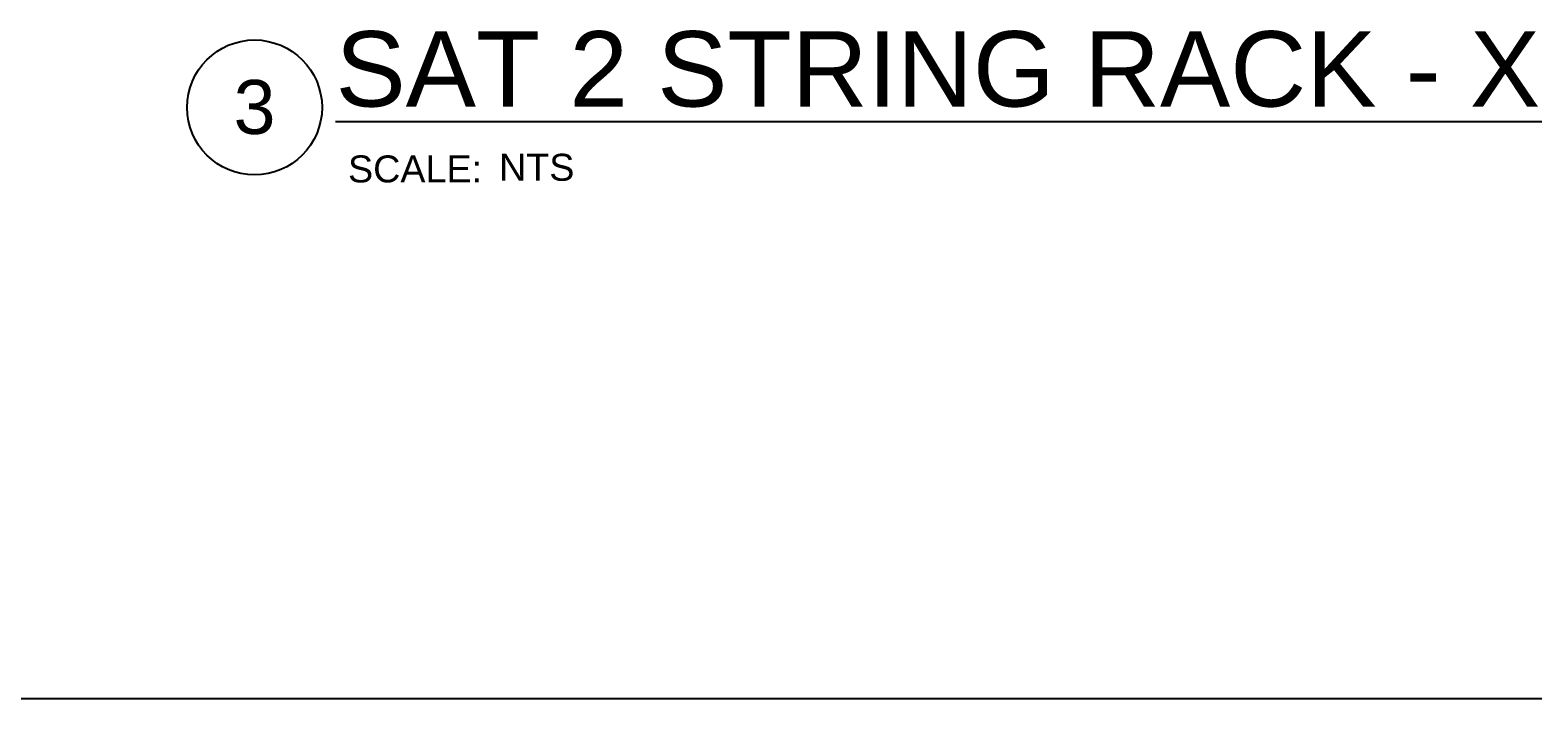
# Model space of a CAD drawing. Header units: feet. Extents: x -9903 to 12307, y -41 to 4121.
# Drawn here: x 1412 to 2130, y 669 to 989 of the extents above; entities that cross this region are included whole.
import ezdxf
from ezdxf.enums import TextEntityAlignment as Align

# ---------------------------------------------------------------- set-up
doc = ezdxf.new("R2010")
doc.units = ezdxf.units.FT
doc.header["$MEASUREMENT"] = 0
doc.layers.add('G-ANNO-TEXT', color=1, linetype='Continuous')
doc.styles.add('NEI-A', font='arial.ttf')

# ---------------------------------------------------------------- blocks, each defined once
blk = doc.blocks.new('DETAIL_TITLE')
blk.add_circle((0.5923, -0.5126), 0.25)
at = {"style": 'NEI-A'}
blk.add_attdef('DETAIL_TITLE_001', (0.9099, -0.4851), '', height=0.2, dxfattribs=at)
at = {"style": 'NEI-A', "flags": 8}
blk.add_attdef('#', text='', height=0.2, dxfattribs=at).set_placement((0.5922, -0.5109), align=Align.MIDDLE_CENTER)
at = {"style": 'NEI-A'}
for tag, p in [('SCALE:', (0.9386, -0.7379)), ('1"_=_', (1.5474, -0.7379))]:
    blk.add_attdef(tag, text='', height=0.1, dxfattribs=at).set_placement(p, align=Align.BOTTOM_LEFT)

msp = doc.modelspace()

# ---------------------------------------------------------------- linework, layer by layer
msp.add_lwpolyline([(4102.45, 669.44), (0, 669.44), (0, 669.44)])

# ---------------------------------------------------------------- block references
at = {"layer": 'G-ANNO-TEXT'}
ref = msp.add_blockref('DETAIL_TITLE', (1442.74, 1018.09), dxfattribs=dict(at, xscale=128.9267043143703, yscale=128.9267043143703, zscale=128.9267043143703))
ref.add_attrib('#', '3', dxfattribs={"layer": '0', "height": 25.79, "style": 'NEI-A'}).set_placement((1519.09, 952.23), align=Align.MIDDLE_CENTER)
ref.add_attrib('DETAIL_TITLE_001', '%%USAT 2 STRING RACK - XX MODULES XXXW', (1557.79, 952.43), dxfattribs={"layer": '0', "height": 36, "style": 'NEI-A'})
ref.add_attrib('SCALE:', 'SCALE:', dxfattribs={"layer": '0', "height": 12.893, "style": 'NEI-A'}).set_placement((1563.75, 929.08), align=Align.TOP_LEFT)
ref.add_attrib('1"_=_', 'NTS', dxfattribs={"layer": '0', "height": 12.893, "style": 'NEI-A'}).set_placement((1635.92, 929.86), align=Align.TOP_LEFT)

doc.saveas('drawing.dxf')
